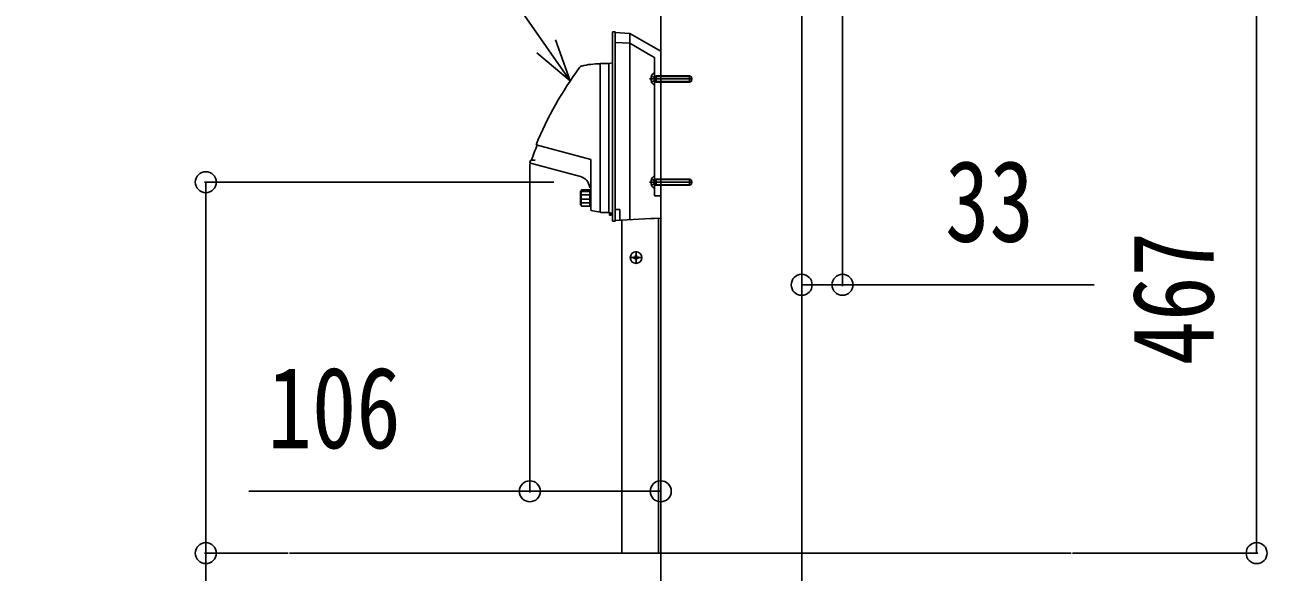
# Model space of a CAD drawing. Units: millimetres, scale not verified. Extents: x -8410 to 8410, y -5940 to 5940.
# Drawn here: x -5216 to -4211, y -3725 to -3283 of the extents above; entities that cross this region are included whole.
import ezdxf
from ezdxf.enums import TextEntityAlignment as Align

# ---------------------------------------------------------------- set-up
doc = ezdxf.new("R2010")
doc.units = ezdxf.units.MM
doc.header["$LTSCALE"] = 30
for name, color, linetype in [('0-3_YKK_13', 4, 'Continuous'), ('0-4_YKK_A1', 4, 'Continuous'), ('0-5_YKK_D', 6, 'Continuous')]:
    doc.layers.add(name, color=color, linetype=linetype)
doc.styles.add('ＭＳ ゴシック', font='')
doc.styles.get('ＭＳ ゴシック').set_extended_font_data('MS Gothic')

msp = doc.modelspace()

# ---------------------------------------------------------------- linework, layer by layer
at = {"layer": '0-3_YKK_13'}
for p, q in [((-4738.96, -3288.5), (-4740.96, -3288.5)), ((-4740.96, -3288.5), (-4740.96, -3441.5)), ((-4738.96, -3288.5), (-4738.96, -3441.5)), ((-4738.96, -3289), (-4726.96, -3289.63)), ((-4726.96, -3289.63), (-4726.96, -3440.37)), ((-4738.96, -3297), (-4726.96, -3297.63)), ((-4701.96, -3439.06), (-4701.96, -3304.06)), ((-4750.96, -3314.3), (-4750.96, -3315.3)), ((-4750.96, -3374.3), (-4750.96, -3314.3)), ((-4743.96, -3434.5), (-4743.96, -3314.1)), ((-4740.96, -3313.6), (-4740.96, -3374.3)), ((-4706.96, -3421), (-4706.96, -3309.18)), ((-4709.47, -3324.15), (-4707.05, -3325.36)), ((-4707.56, -3321.75), (-4707.46, -3321.75)), ((-4706.44, -3326.5), (-4707.05, -3325.36)), ((-4706.96, -3330.75), (-4706.96, -3322.25)), ((-4705.56, -3324.43), (-4706.48, -3324.24)), ((-4705.56, -3324), (-4706.15, -3324.22)), ((-4705.56, -3324), (-4705.56, -3329)), ((-4705.56, -3324), (-4678.66, -3324)), ((-4705.56, -3324.43), (-4677.74, -3324.43)), ((-4678.66, -3324), (-4676.96, -3324.8)), ((-4678.66, -3324), (-4678.66, -3329)), ((-4676.96, -3324.8), (-4676.96, -3328.2)), ((-4710.96, -3326.5), (-4676.26, -3326.5)), ((-4709.47, -3328.85), (-4707.05, -3327.65)), ((-4707.56, -3331.25), (-4707.46, -3331.25)), ((-4706.44, -3326.5), (-4707.05, -3327.65)), ((-4705.56, -3328.57), (-4706.48, -3328.76)), ((-4705.56, -3329), (-4706.15, -3328.78)), ((-4705.56, -3328.57), (-4677.74, -3328.57)), ((-4705.56, -3329), (-4678.66, -3329)), ((-4676.96, -3328.2), (-4678.66, -3329)), ((-4750.96, -3373.3), (-4750.96, -3393.3)), ((-4750.96, -3374.3), (-4750.96, -3434.3)), ((-4740.96, -3374.3), (-4740.96, -3435)), ((-4802.85, -3379.76), (-4758.46, -3391.65)), ((-4807.45, -3394.57), (-4766.84, -3405.45)), ((-4807.29, -3392.54), (-4806.64, -3392.2)), ((-4806.64, -3392.2), (-4803.64, -3392.2)), ((-4758.46, -3391.65), (-4758.46, -3432.55)), ((-4707.56, -3405.25), (-4707.46, -3405.25)), ((-4706.96, -3414.25), (-4706.96, -3405.75)), ((-4765.96, -3416.3), (-4758.46, -3416.3)), ((-4759.26, -3416.3), (-4759.26, -3422.8)), ((-4759.01, -3414.3), (-4758.46, -3414.3)), ((-4710.96, -3410), (-4676.26, -3410)), ((-4709.47, -3407.65), (-4707.05, -3408.86)), ((-4709.47, -3412.35), (-4707.05, -3411.15)), ((-4707.56, -3414.75), (-4707.46, -3414.75)), ((-4706.44, -3410), (-4707.05, -3408.86)), ((-4706.44, -3410), (-4707.05, -3411.15)), ((-4705.56, -3407.93), (-4706.48, -3407.74)), ((-4705.56, -3412.07), (-4706.48, -3412.26)), ((-4705.56, -3407.5), (-4706.15, -3407.72)), ((-4705.56, -3412.5), (-4706.15, -3412.28)), ((-4705.56, -3407.5), (-4705.56, -3412.5)), ((-4705.56, -3407.5), (-4678.66, -3407.5)), ((-4705.56, -3407.93), (-4677.74, -3407.93)), ((-4705.56, -3412.07), (-4677.74, -3412.07)), ((-4705.56, -3412.5), (-4678.66, -3412.5)), ((-4678.66, -3407.5), (-4676.96, -3408.3)), ((-4678.66, -3407.5), (-4678.66, -3412.5)), ((-4676.96, -3411.7), (-4678.66, -3412.5)), ((-4676.96, -3408.3), (-4676.96, -3411.7)), ((-4766.26, -3416.8), (-4766.76, -3417.3)), ((-4766.76, -3417.3), (-4766.76, -3428.3)), ((-4766.26, -3416.6), (-4766.26, -3429)), ((-4766.26, -3417.64), (-4759.26, -3417.64)), ((-4766.26, -3420.31), (-4759.26, -3420.31)), ((-4766.26, -3423.65), (-4759.26, -3423.65)), ((-4759.26, -3429.3), (-4759.26, -3422.8)), ((-4706.96, -3421), (-4701.96, -3421)), ((-4766.26, -3428.8), (-4766.76, -3428.3)), ((-4766.26, -3426.76), (-4759.26, -3426.76)), ((-4765.96, -3429.3), (-4758.46, -3429.3)), ((-4758.22, -3432.85), (-4750.96, -3434.3)), ((-4750.96, -3433.3), (-4750.96, -3434.3)), ((-4750.8, -3434.5), (-4743.96, -3434.5)), ((-4743.96, -3434.5), (-4740.96, -3435)), ((-4743.46, -3434.58), (-4743.46, -3436.8)), ((-4741.96, -3434.83), (-4741.96, -3436.8)), ((-4738.96, -3432), (-4734.96, -3432)), ((-4734.96, -3440.84), (-4734.96, -3432)), ((-4743.46, -3436.8), (-4741.96, -3436.8)), ((-4738.96, -3441.5), (-4740.96, -3441.5)), ((-4706.96, -3439.32), (-4701.96, -3439.06)), ((-4721.96, -3476.1), (-4721.96, -3465.9)), ((-4727.06, -3471), (-4716.86, -3471)), ((-4724.07, -3470.6), (-4723.1, -3470.58)), ((-4724.07, -3471.4), (-4723.1, -3471.42)), ((-4723.1, -3470.58), (-4722.6, -3470.35)), ((-4723.1, -3471.42), (-4722.6, -3471.65)), ((-4722.37, -3469.86), (-4722.6, -3470.35)), ((-4722.37, -3472.14), (-4722.6, -3471.65)), ((-4722.36, -3468.89), (-4722.37, -3469.86)), ((-4722.36, -3473.11), (-4722.37, -3472.14)), ((-4721.56, -3468.89), (-4721.54, -3469.86)), ((-4721.56, -3473.11), (-4721.54, -3472.14)), ((-4721.54, -3469.86), (-4721.31, -3470.35)), ((-4721.54, -3472.14), (-4721.31, -3471.65)), ((-4720.82, -3470.58), (-4721.31, -3470.35)), ((-4720.82, -3471.42), (-4721.31, -3471.65)), ((-4719.85, -3470.6), (-4720.82, -3470.58)), ((-4719.85, -3471.4), (-4720.82, -3471.42))]:
    msp.add_line(p, q, dxfattribs=at)
for points in [[(-4726.96, -3289.63), (-4709.96, -3299.44), (-4701.96, -3304.06)], [(-4726.96, -3297.63), (-4709.96, -3307.44), (-4706.96, -3309.18)], [(-4750.8, -3314.1), (-4743.96, -3314.1), (-4740.96, -3313.6)], [(-4738.96, -3441), (-4709.96, -3439.48), (-4706.96, -3439.32)]]:
    msp.add_lwpolyline(points, dxfattribs=at)
msp.add_circle((-4721.96, -3471), 4.7, dxfattribs=at)
for centre, radius, start, end in [((-4765.18, -3318.94), 3, 103.79595, 143.79159), ((-4751.58, -3374.3), 60, 89.40275, 103.79595), ((-4523.52, -3495.86), 302.5, 143.79159, 157.42931), ((-4704.06, -3326.5), 5.9, 126.38156, 233.61844), ((-4707.46, -3322.25), 0.5, 0, 90), ((-4706.36, -3323.65), 0.6, 180, 289.96957), ((-4707.46, -3330.75), 0.5, 270, 0), ((-4706.36, -3329.35), 0.6, 70.03043, 180), ((-4522.58, -3496.22), 302.5, 157.40892, 159.88664), ((-4807.32, -3394.09), 0.5, 160.26689, 254.99992), ((-4522.58, -3496.22), 303, 159.98997, 160.26684), ((-4769.42, -3415.11), 10, 7.17601, 74.99995), ((-4704.06, -3410), 5.9, 126.38156, 233.61844), ((-4707.46, -3405.75), 0.5, 0, 90), ((-4765.96, -3416.6), 0.3, 90, 179.99998), ((-4759.01, -3413.8), 0.5, 187.17601, 270), ((-4707.46, -3414.25), 0.5, 270, 0), ((-4706.36, -3407.15), 0.6, 180, 289.96957), ((-4706.36, -3412.85), 0.6, 70.03043, 180), ((-4765.96, -3429), 0.3, 180.00002, 270), ((-4758.16, -3432.55), 0.3, 179.99998, 258.69028), ((-4721.96, -3471), 2.15, 169.28802, 190.71198), ((-4721.96, -3471), 2.15, 79.28802, 100.71198), ((-4721.96, -3471), 2.15, 259.28802, 280.71198), ((-4721.96, -3471), 2.15, 349.28802, 10.71198)]:
    msp.add_arc(centre, radius, start, end, dxfattribs=at)
at = {"layer": '0-4_YKK_A1'}
for p, q in [((-4701.96, -2220.5), (-4701.96, -3810)), ((-4587.96, -2220.5), (-4587.96, -3810)), ((-4733.36, -3710), (-4733.36, -3440.71)), ((-4369.96, -3710), (-5002.26, -3710))]:
    msp.add_line(p, q, dxfattribs=at)
for points in [[(-4703.76, -3439.16), (-4703.76, -3687.5), (-4703.76, -3710)], [(-4701.96, -3439.06), (-4701.96, -3687.5), (-4701.96, -3710)]]:
    msp.add_lwpolyline(points, dxfattribs=at)
at = {"layer": '0-5_YKK_D'}
for p, q in [((-4554.96, -3240.7), (-4554.96, -3494)), ((-4219.96, -3243), (-4219.96, -3710)), ((-4807.82, -3395.09), (-4807.82, -3661)), ((-4788.46, -3410), (-5070.96, -3410)), ((-5003.26, -3710), (-5070.96, -3710)), ((-4368.96, -3710), (-4218.96, -3710))]:
    msp.add_line(p, q, dxfattribs=at)
for points in [[(-4775.18, -3328.01), (-4794.68, -3300.16), (-5394.12, -2444.08), (-6025.77, -2444.08)], [(-4787.22, -3294.94), (-4775.18, -3328.01), (-4802.14, -3305.39)], [(-5069.96, -3410), (-5069.96, -3710), (-5069.96, -4974)], [(-4587.96, -3493), (-4554.96, -3493), (-4351.36, -3493)], [(-4701.96, -3660), (-4807.82, -3660), (-5035.02, -3660)]]:
    msp.add_lwpolyline(points, dxfattribs=at)
for centre in [(-5069.96, -3410), (-4587.96, -3493), (-4554.96, -3493), (-4807.82, -3660), (-4701.96, -3660), (-5069.96, -3710), (-4219.96, -3710)]:
    msp.add_circle(centre, 8.5, dxfattribs=at)

# ---------------------------------------------------------------- texts
at = {"layer": '0-5_YKK_D', "style": 'ＭＳ ゴシック', "width": 0.8}
for s, p in [('33', (-4471.96, -3478)), ('106', (-5020.02, -3645))]:
    msp.add_text(s, height=65.98, dxfattribs=at).set_placement(p, align=Align.BOTTOM_LEFT)
msp.add_text('467', height=65.98, rotation=90, dxfattribs=at).set_placement((-4234.96, -3558.1), align=Align.BOTTOM_LEFT)

doc.saveas('drawing.dxf')
